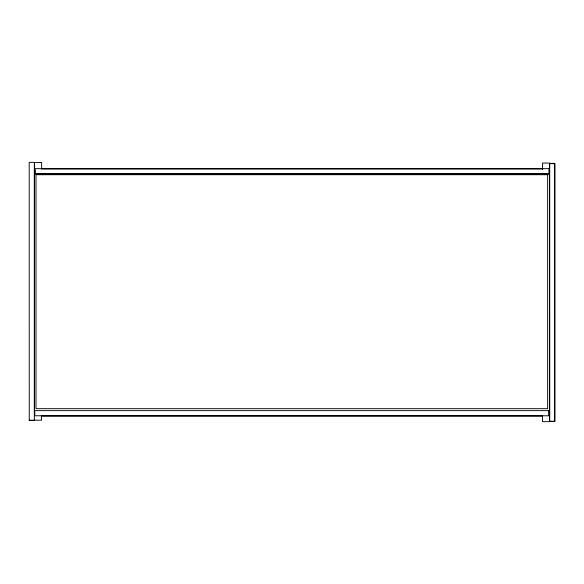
<?xml version="1.0" encoding="UTF-8"?>
<svg xmlns="http://www.w3.org/2000/svg" width="584" height="584" viewBox="0 0 584 584"><rect width="100%" height="100%" fill="white"/><g stroke="black" fill="none" stroke-linecap="round" stroke-linejoin="round"><path stroke-width="0.88" d="M549.661 163.666L554.8 163.666L554.8 421.538L549.661 421.538M41.391 168.966L542.828 168.966M41.23 416.093L542.667 416.093M29.2 420.21L41.544 420.21L41.544 415.706M34.398 420.516L29.258 420.516L29.2 162.337L34.339 162.337L34.339 420.21M549.216 169.82L549.216 174.105L35.004 174.105L35.004 169.82M549.055 410.946L549.055 415.231M542.5 415.363L542.5 421.663L549.697 421.663L549.668 163.06L542.463 163.06L542.463 169.367M41.646 168.761L41.646 162.462L34.449 162.462L34.449 169.659M34.398 169.937L34.398 413.231M554.742 163.359L549.602 163.359L549.602 421.232L554.742 421.232L554.742 163.359M549.157 168.652L34.945 168.652L34.945 173.798L549.157 173.798L549.157 168.652M547.639 174.718L36.004 174.718L36.004 408.683L547.639 408.683L547.639 174.718M548.996 410.64L34.785 410.64L34.785 415.779L548.996 415.779L548.996 410.64"/></g></svg>
